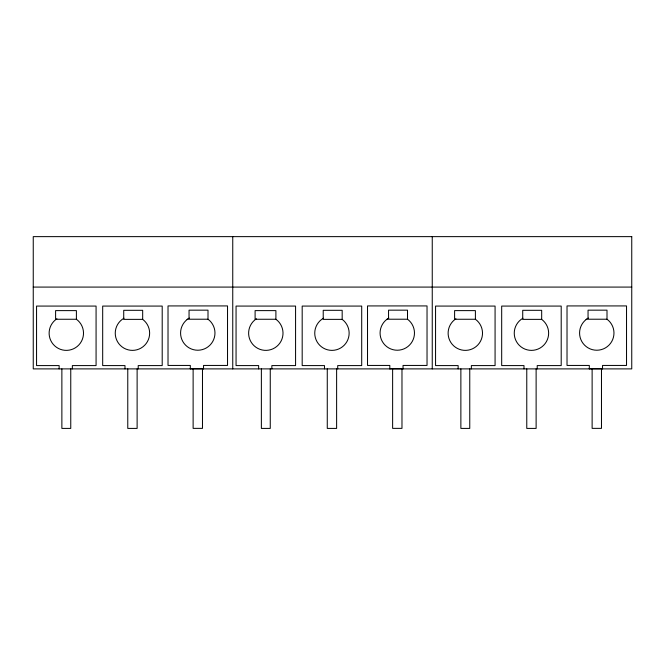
<?xml version="1.0" encoding="UTF-8"?>
<svg xmlns="http://www.w3.org/2000/svg" width="665" height="665" viewBox="0 0 665 665"><rect width="100%" height="100%" fill="white"/><g stroke="black" fill="none" stroke-linecap="round" stroke-linejoin="round"><path stroke-width="1" d="M187.073 319.582L189.051 318.394M386.573 319.582L388.551 318.394M586.073 319.582L588.051 318.394M33.25 287.081L631.75 287.081M208.004 319.217L189.051 319.217L189.051 310.164L208.004 310.164L208.004 319.217A17.19 17.19 0 0 1 210.04 345.085A17.19 17.19 0 0 1 184.13 343.497A17.19 17.19 0 0 1 189.309 318.07M407.504 319.217L388.551 319.217L388.551 310.164L407.504 310.164L407.504 319.217A17.19 17.19 0 0 1 409.54 345.085A17.19 17.19 0 0 1 383.63 343.497A17.19 17.19 0 0 1 388.809 318.07M607.004 319.217L588.051 319.217L588.051 310.164L607.004 310.164L607.004 319.217A17.19 17.19 0 0 1 609.04 345.085A17.19 17.19 0 0 1 583.13 343.497A17.19 17.19 0 0 1 588.309 318.07M76.4 319.258L55.602 319.258L55.602 310.613L76.4 310.613L76.4 319.258A17.19 17.19 0 0 1 78.911 344.886A17.19 17.19 0 0 1 53.167 344.262A17.19 17.19 0 0 1 56.924 318.784M142.676 319.366L123.723 319.366L123.723 310.314L142.676 310.314L142.676 319.366A17.19 17.19 0 0 1 144.704 345.235A17.19 17.19 0 0 1 118.802 343.647A17.19 17.19 0 0 1 123.981 318.219M275.9 319.258L255.102 319.258L255.102 310.613L275.9 310.613L275.9 319.258A17.19 17.19 0 0 1 278.411 344.886A17.19 17.19 0 0 1 252.667 344.262A17.19 17.19 0 0 1 256.424 318.784M342.176 319.366L323.223 319.366L323.223 310.314L342.176 310.314L342.176 319.366A17.19 17.19 0 0 1 344.204 345.235A17.19 17.19 0 0 1 318.302 343.647A17.19 17.19 0 0 1 323.481 318.219M475.4 319.258L454.602 319.258L454.602 310.613L475.4 310.613L475.4 319.258A17.19 17.19 0 0 1 477.911 344.886A17.19 17.19 0 0 1 452.167 344.262A17.19 17.19 0 0 1 455.924 318.784M541.676 319.366L522.723 319.366L522.723 310.314L541.676 310.314L541.676 319.366A17.19 17.19 0 0 1 543.704 345.235A17.19 17.19 0 0 1 517.802 343.647A17.19 17.19 0 0 1 522.981 318.219M190.315 368.743L203.54 368.743M389.815 368.743L403.04 368.743M589.315 368.743L602.54 368.743M602.54 368.892L602.54 365.442L626.53 365.442L626.53 305.925L567.021 305.925L567.021 365.442L589.315 365.442L589.315 368.892M601.476 368.851L601.476 428.368L592.124 428.368L592.124 368.851M537.212 368.892L537.212 365.584L561.202 365.584L561.202 306.075L501.684 306.075L501.684 365.584L523.987 365.584L523.987 368.892M536.123 368.892L536.123 428.41L526.771 428.41L526.771 368.892M471.36 368.892L471.36 365.584L495.076 365.584L495.076 306.075L435.558 306.075L435.558 365.584L458.135 365.584L458.135 368.892M469.756 368.892L469.756 428.41L460.87 428.41L460.87 368.892M432.25 236.632L432.25 368.892M403.04 368.892L403.04 365.442L427.03 365.442L427.03 305.925L367.521 305.925L367.521 365.442L389.815 365.442L389.815 368.892M401.976 368.851L401.976 428.368L392.624 428.368L392.624 368.851M337.712 368.892L337.712 365.584L361.702 365.584L361.702 306.075L302.184 306.075L302.184 365.584L324.487 365.584L324.487 368.892M336.623 368.892L336.623 428.41L327.271 428.41L327.271 368.892M271.86 368.892L271.86 365.584L295.576 365.584L295.576 306.075L236.058 306.075L236.058 365.584L258.635 365.584L258.635 368.892M270.256 368.892L270.256 428.41L261.37 428.41L261.37 368.892M232.75 236.632L232.75 368.892M203.54 368.892L203.54 365.442L227.53 365.442L227.53 305.925L168.021 305.925L168.021 365.442L190.315 365.442L190.315 368.892M202.476 368.851L202.476 428.368L193.124 428.368L193.124 368.851M138.212 368.892L138.212 365.584L162.202 365.584L162.202 306.075L102.684 306.075L102.684 365.584L124.987 365.584L124.987 368.892M137.123 368.892L137.123 428.41L127.771 428.41L127.771 368.892M72.36 368.892L72.36 365.584L96.076 365.584L96.076 306.075L36.558 306.075L36.558 365.584L59.135 365.584L59.135 368.892M70.756 368.892L70.756 428.41L61.87 428.41L61.87 368.892M631.75 236.632L33.25 236.632L33.25 368.892L631.75 368.892L631.75 236.632"/></g></svg>
